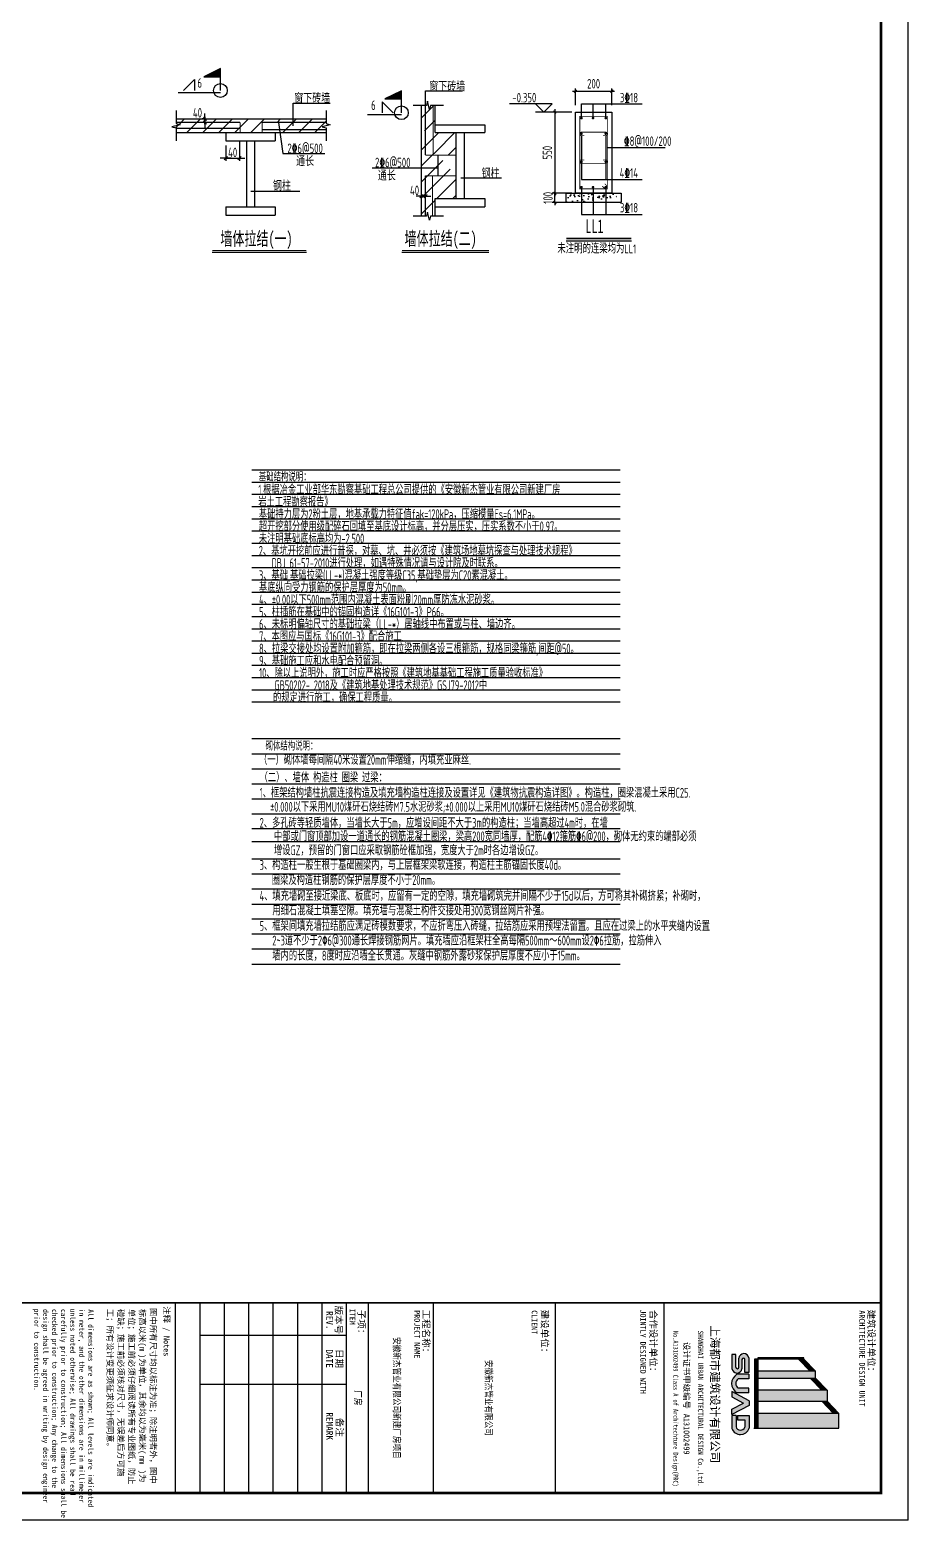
# Model space of a CAD drawing. Extents: x 753177 to 2169292, y -530934 to -273477.
# Drawn here: x 1030148 to 1078686, y -530227 to -447907 of the extents above; entities that cross this region are included whole.
import ezdxf
from ezdxf.enums import TextEntityAlignment as Align

# ---------------------------------------------------------------- set-up
doc = ezdxf.new("R2010")
doc.units = 0
doc.header["$LTSCALE"] = 1500
doc.header["$MEASUREMENT"] = 0
doc.linetypes.add('CONTINOUS', pattern=[0])
doc.linetypes.add('x1', pattern=[2.5, 1.5, -1])
doc.layers.get('Defpoints').update_dxf_attribs({"color": 252})
for name, color, linetype in [('00-tk', 151, 'Continuous'), ('1_通用文字_S', 7, 'Continuous'), ('AXIS', 3, 'Continuous'), ('BASE_DE', 7, 'Continuous'), ('DIM', 3, 'Continuous'), ('GJ', 1, 'Continuous'), ('HATCH', 8, 'Continuous'), ('NUM', 7, 'Continuous'), ('REIN', 1, 'Continuous'), ('S', 86, 'Continuous'), ('SYMB', 7, 'Continuous'), ('TEXT', 7, 'Continuous'), ('THIN', 7, 'Continuous'), ('xiangtu', 7, 'Continuous'), ('xiangtux', 7, 'x1'), ('填充', 251, 'Continuous'), ('文字', 7, 'Continuous')]:
    doc.layers.add(name, color=color, linetype=linetype)
doc.layers.add('TK', color=252, linetype='Continuous', lineweight=13)
doc.styles.add('DS6HT', font='simhei.ttf', dxfattribs={"width": 0.8})
doc.styles.add('H1', font='')
doc.styles.add('H450', font='Tssdeng.shx', dxfattribs={"width": 0.6499999761581421, "height": 500, "bigfont": 'tssdchn.shx'})
doc.styles.add('TSSD_Dimension', font='Tssdeng.shx', dxfattribs={"width": 0.7, "bigfont": 'hztxt.shx'})
doc.styles.add('TSSD_Label', font='Tssdeng.shx', dxfattribs={"width": 0.7, "bigfont": 'hztxt.shx'})
doc.styles.add('TSSD_Norm', font='Tssdeng.shx', dxfattribs={"bigfont": 'hztxt.shx'})
doc.styles.add('YG图名', font='simhei.ttf', dxfattribs={"width": 0.7, "height": 600})
doc.styles.add('图名', font='simhei.ttf', dxfattribs={"width": 0.7, "height": 600})
doc.styles.get('H1').set_extended_font_data('SimSun')
doc.dimstyles.new('TSSD_150_150', dxfattribs={"dimtxt": 525, "dimasz": 150, "dimexe": 150, "dimexo": 375, "dimgap": 150, "dimtad": 1, "dimdec": 0, "dimzin": 0, "dimdsep": 46, "dimtxsty": 'TSSD_Dimension', "dimblk": 'ARCHTICK', "dimblk1": 'ARCHTICK', "dimblk2": 'ARCHTICK', "dimcen": 0, "dimdle": 150, "dimclrt": 7, "dimadec": 0, "dimazin": 0, "dimtfac": 1, "dimtdec": 0, "dimtix": 1, "dimtmove": 2, "dimatfit": 3, "dimfxl": 0, "dimtolj": 1, "dimtzin": 0, "dimarcsym": 0})
pattern_1 = [(45, (1327026.690593349, -450657.6180237697), (-441.9417382415922, 441.9417382415922), [])]

# ---------------------------------------------------------------- blocks, each defined once
blk = doc.blocks.new('A$C16496DF1')
at = {"layer": '00-tk'}
h = blk.add_hatch(color=256, dxfattribs=at)
edge = h.paths.add_edge_path()
edge.add_arc((173122.0133486905, 116878.8711581866), 498.0683366664795, 288.7014113640251, 432.3606518510305)
edge.add_line((173272.9402213206, 117353.5217108121), (172565.5722436446, 117353.5217108121))
edge.add_line((172565.5722436446, 117353.5217108121), (172565.5722436446, 116725.494510998))
edge.add_line((172565.5722436446, 116725.494510998), (172811.1039363083, 116725.494510998))
edge.add_line((172811.1039363083, 116725.494510998), (172811.1039363083, 117116.9161942048))
edge.add_line((172811.1039363083, 117116.9161942048), (173211.5588803929, 117116.9161942048))
edge.add_arc((173121.6856705095, 116877.9671933845), 255.2916348958691, -72.1672284115379, 69.38777632303328, ccw=False)
edge.add_line((173199.8661415814, 116634.941201378), (172568.4930549907, 116634.941201378))
edge.add_line((172568.4930549907, 116634.941201378), (172568.4930549907, 116407.0996443819))
edge.add_line((172568.4930549907, 116407.0996443819), (173281.7121487868, 116407.0996443819))
edge = h.paths.add_edge_path()
edge.add_arc((170801.0604273123, 116979.3518533082), 588.6006660502978, 210.1327751899912, 329.8672248100088)
edge.add_line((171310.1201876383, 116683.8710510693), (171310.1201876383, 117352.6246350439))
edge.add_line((171310.1201876383, 117352.6246350439), (171058.4146023029, 117352.6246350439))
edge.add_line((171058.4146023029, 117352.6246350439), (171058.4146023029, 116755.7640437557))
edge.add_arc((170801.0604273123, 116939.6699095989), 316.3108263664485, 215.5496840978624, 324.4503159021376, ccw=False)
edge.add_line((170543.7062523216, 116755.7640437557), (170543.7062523216, 117352.6246350439))
edge.add_line((170543.7062523216, 117352.6246350439), (170292.0006669862, 117352.6246350439))
edge.add_line((170292.0006669862, 117352.6246350439), (170292.0006669862, 116683.8710510693))
edge = h.paths.add_edge_path()
edge.add_arc((169429.344027475, 117068.3455161259), 279.5690587620256, 99.4771295791525, 264.9305597506611)
edge.add_line((169404.6404590411, 116789.8700372706), (169903.7827515849, 116789.8700372706))
edge.add_arc((169903.7683802766, 116708.8672330272), 81.00280551827346, -89.98983473079062, 89.9898347307905, ccw=False)
edge.add_line((169903.7827515849, 116627.8644287838), (169195.5983391015, 116627.8644287838))
edge.add_line((169195.5983391015, 116627.8644287838), (169195.5983391015, 116410.4369373829))
edge.add_line((169195.5983391015, 116410.4369373829), (169967.7747852108, 116410.4369373829))
edge.add_arc((169943.0712167739, 116688.9124162381), 279.5690587620256, 275.0694402493389, 440.5228704208475)
edge.add_line((169989.1033534354, 116964.6657498742), (169475.0690368409, 116964.6657498742))
edge.add_arc((169475.0834081492, 117045.6685541177), 81.00280551827346, 90.0101652692095, 269.9898347307905, ccw=False)
edge.add_line((169475.0690368407, 117126.671358361), (170193.8797597245, 117126.671358361))
edge.add_line((170193.8797597245, 117126.671358361), (170193.8797597245, 117344.0988497618))
edge.add_line((170193.8797597245, 117344.0988497618), (169383.311890811, 117344.0988497618))
h.paths.add_polyline_path([(171753.1183470362, 117362.9659647661), (172009.1561000128, 117362.9659647661), (172512.0831058552, 116399.6691757772), (172217.9355684386, 116399.6691757772), (171881.1372235245, 117057.9316797029), (171544.3388786104, 116399.6691757772), (171250.1913411939, 116399.6691757772)])
at = {"layer": '00-tk', "linetype": 'Continuous'}
blk.add_line((178350, 126150.0000000001), (0, 126150.0000000001), dxfattribs=at)
at = {"layer": '00-tk'}
for p, q in [((178350, 126150.0000000001), (178350, 0)), ((166350, 124650.0000000001), (166350, 1500)), ((176850, 124650.0000000001), (176850, 1500)), ((166350, 112650.0000000001), (176850, 112650.0000000001)), ((166350, 106650.0000000001), (176850, 106650.0000000001)), ((166350, 99900.00000000012), (176850, 99900.00000000012)), ((166350, 96300.00000000012), (176850, 96300.00000000012)), ((166350, 95100.00000000012), (176850, 95100.00000000012)), ((166350, 95100.00000000012), (176850, 95100.00000000012)), ((166350, 95100.00000000012), (176850, 95100.00000000012)), ((166350, 95100.00000000012), (176850, 95100.00000000012)), ((166350, 95100.00000000012), (176850, 95100.00000000012)), ((166350, 95100.00000000012), (176850, 95100.00000000012)), ((166350, 95100.00000000012), (176850, 95100.00000000012)), ((166350, 95100.00000000012), (176850, 95100.00000000012)), ((168150, 95100.00000000012), (168150, 87000.00000000012)), ((170850, 95100.00000000012), (170850, 87000.00000000012)), ((166350, 93750.00000000012), (176850, 93750.00000000012)), ((166350, 92400.00000000012), (176850, 92400.00000000012)), ((166350, 91050.00000000012), (176850, 91050.00000000012)), ((166350, 89700.00000000012), (176850, 89700.00000000012)), ((166350, 88350.00000000012), (176850, 88350.00000000012)), ((166350, 87000.00000000012), (176850, 87000.00000000012)), ((166350, 85650.00000000012), (176850, 85650.00000000012))]:
    blk.add_line(p, q, dxfattribs=at)
at = {"layer": '00-tk', "color": 7}
for p, q in [((171773.6112773521, 121672.7179734251), (172448.1770513384, 122315.6161188998)), ((171773.6112773521, 121631.2754578388), (172448.1770513384, 122274.1736033135)), ((171773.6112773521, 121589.8329422522), (172448.1770513384, 122232.7310877269)), ((171773.6112773521, 121548.3904266659), (172449.2254631482, 122192.287766043)), ((171773.6112773521, 121506.9479110793), (172448.1770513384, 122149.846056554)), ((171773.6112773521, 121465.505395493), (172448.1770513384, 122108.4035409677)), ((171773.6112773521, 121424.0628799064), (172449.2254631482, 122067.9602192835)), ((171773.6112773521, 121382.6203643198), (172449.2254631482, 122026.5177036972)), ((173273.7668797234, 122315.6161188998), (172448.1770513384, 122315.6161188998)), ((172448.1770513384, 122315.6161188998), (172448.1770513384, 117836.4736395193)), ((173273.7668797234, 117832.1243215842), (173273.7668797234, 122315.8055345499)), ((169448.5053237425, 120386.0985440966), (170124.1195095414, 121029.9958834737)), ((170499.4722989202, 121029.995883474), (170124.1195095414, 121029.9958834737)), ((170124.1195095414, 121029.995883474), (170124.1195095414, 117836.4736395193)), ((170499.4722989202, 121029.995883474), (171173.8533453047, 121672.7179734251)), ((170499.4722989202, 120988.5533678877), (171173.8533453047, 121631.2754578388)), ((170499.4722989202, 120947.1108523015), (171173.8533453047, 121589.8329422522)), ((170499.4722989202, 120905.6683367149), (171173.8533453047, 121548.3904266659)), ((170499.4722989202, 120864.2258211282), (171173.8533453047, 121506.9479110793)), ((170499.4722989202, 120822.7833055416), (171173.8533453047, 121465.505395493)), ((170499.4722989202, 120781.3407899553), (171175.0864847135, 121425.2381293328)), ((170499.4722989202, 120739.8982743691), (171175.0864847135, 121383.7956137462)), ((170499.4722989202, 117836.4736395193), (170499.4722989202, 121029.995883474)), ((171173.8533453047, 121672.7179734251), (171173.8533453047, 117836.4736395193)), ((171173.8533453047, 121672.7179734251), (171773.6112773521, 121672.7179734251)), ((171773.6112773521, 117832.1243215842), (171773.6112773521, 121672.7179734247)), ((169448.5053237425, 120386.0985440966), (169373.5053237425, 120386.0985440966)), ((169373.5053237425, 120386.0985440966), (169373.5053237425, 117836.4736395193)), ((169448.5053237425, 120344.65602851), (170124.1195095414, 120988.5533678874)), ((169448.5053237425, 120303.2135129233), (170124.1195095414, 120947.1108523011)), ((169448.5053237425, 120261.7709973371), (170124.1195095414, 120905.6683367145)), ((169448.5053237425, 120220.3284817508), (170124.1195095414, 120864.2258211279)), ((169448.5053237425, 120178.8859661645), (170124.1195095414, 120822.7833055416)), ((169448.5053237425, 120386.0985440966), (169448.5053237425, 117836.4736395193)), ((169449.6671683006, 120138.5507521038), (170125.2813540967, 120782.4480914809)), ((169449.6671683006, 120097.1082365175), (170125.2813540967, 120741.0055758946)), ((169373.5053237425, 117836.4736395193), (169462.8779194811, 117836.4736395193)), ((169448.5053237425, 117836.4736395193), (169448.5053237425, 117656.4736395193)), ((169448.5053237425, 117806.4736395193), (173273.7668797234, 117806.4736395193)), ((169448.5053237425, 117806.4736395193), (173273.7668797234, 117806.4736395193)), ((169448.5053237425, 117776.4736395193), (173273.7668797234, 117776.4736395193)), ((169448.5053237425, 117746.4736395193), (173273.7668797234, 117746.4736395193)), ((169462.8779194811, 117836.4736395193), (173273.7668797234, 117836.4736395193)), ((170112.1195095414, 117836.4736395193), (170503.9722989202, 117836.4736395193)), ((171176.8533453075, 117836.4736395193), (171776.6112773521, 117836.4736395193)), ((172443.6770513384, 117836.4736395193), (173273.7668797234, 117836.4736395193)), ((173273.7668797234, 117626.4736395193), (173273.7668797234, 117821.4736395193)), ((169448.5053237425, 117716.4736395193), (173273.7668797234, 117716.4736395193)), ((169448.5053237425, 117656.4736395193), (173273.7668797234, 117656.4736395193))]:
    blk.add_line(p, q, dxfattribs=at)
at = {"layer": '00-tk', "const_width": 150}
blk.add_lwpolyline([(3750, 124650.0000000001), (176850, 124650.0000000001), (176850, 1500.000000000116), (3750, 1500)], close=True, dxfattribs=at)
at = {"layer": '00-tk', "const_width": 75}
for points in [[(166350, 1500), (166350, 124650.0000000001)], [(166350, 112650.0000000001), (176850, 112650.0000000001)]]:
    blk.add_lwpolyline(points, dxfattribs=at)
at = {"layer": '00-tk', "color": 7}
for points in [[(169383.311890811, 117344.0988497618), (170193.8797597245, 117344.0988497618), (170193.8797597245, 117126.671358361), (169475.0690368407, 117126.671358361)], [(169475.0690368409, 116964.6657498742), (169989.1033534354, 116964.6657498742)], [(170292.0006669862, 117352.6246350439), (170543.7062523216, 117352.6246350439), (170543.7062523216, 116755.7640437557)], [(170292.0006669862, 117352.6246350439), (170292.0006669862, 116683.8710510693)], [(171310.1201876383, 117352.6246350439), (171058.4146023029, 117352.6246350439), (171058.4146023029, 116755.7640437557)], [(171753.1183470362, 117362.9659647661), (171250.1913411939, 116399.6691757772), (171544.3388786104, 116399.6691757772), (171881.1372235245, 117057.9316797029)], [(171310.1201876383, 117352.6246350439), (171310.1201876383, 116683.8710510693)], [(171753.1183470362, 117362.9659647661), (172009.1561000128, 117362.9659647661), (172512.0831058552, 116399.6691757772), (172217.9355684386, 116399.6691757772), (171881.1372235245, 117057.9316797029)], [(172565.5722436446, 116725.494510998), (172565.5722436446, 117353.5217108121), (173272.9402213206, 117353.5217108121)], [(172565.5722436446, 116725.494510998), (172811.1039363083, 116725.494510998), (172811.1039363083, 117116.9161942048), (173211.5588803929, 117116.9161942048)], [(169903.7827515849, 116627.8644287838), (169195.5983391015, 116627.8644287838), (169195.5983391015, 116410.4369373829), (169967.7747852108, 116410.4369373829)], [(169903.7827515849, 116789.8700372706), (169404.6404590411, 116789.8700372706)], [(172568.4930549907, 116634.941201378), (173199.8661415814, 116634.941201378)], [(172568.4930549907, 116634.941201378), (172568.4930549907, 116407.0996443819), (173281.7121487868, 116407.0996443819)]]:
    blk.add_lwpolyline(points, dxfattribs=at)
for centre, radius, start, end in [((169429.344027475, 117068.3455161259), 279.5690587620256, 99.4771295791525, 264.9305597439803), ((169475.0834081492, 117045.6685541177), 81.00280551827346, 90.01016526920944, 269.9898347307906), ((169943.0712167739, 116688.9124162381), 279.5690587620256, 275.0694402560197, 80.52287042084748), ((173121.6856705095, 116877.9671933845), 255.2916348958691, 287.8327715884621, 69.38777632303335), ((173122.0133486905, 116878.8711581866), 498.0683366664795, 288.7014113570389, 72.36065184416874), ((169903.7683802766, 116708.8672330272), 81.00280551827346, 270.0101652692094, 89.98983473079058), ((170801.0604273123, 116979.3518533082), 588.6006660502978, 210.1327751911888, 329.8672248088112), ((170801.0604273123, 116939.6699095989), 316.3108263664485, 215.5496841031452, 324.4503158968548)]:
    blk.add_arc(centre, radius, start, end, dxfattribs=at)
for points in [[(171773.6112773521, 121672.7179734251), (171773.8436462665, 121631.4969181442), (172449.2254631482, 122316.6153128025), (172449.2254631482, 122275.1727972159)], [(171773.6112773521, 121589.8329422525), (171773.8436462665, 121548.6118869716), (172449.2254631482, 122233.7302816299), (172449.2254631482, 122192.2877660433)], [(171773.6112773521, 121506.9479110793), (171773.8436462665, 121465.7268557984), (172449.2254631482, 122150.8452504571), (172449.2254631482, 122109.4027348704)], [(171774.5407529958, 121424.9487211276), (171774.7731219102, 121383.7276658464), (172450.1549387947, 122068.8460605047), (172450.1549387947, 122027.4035449184)], [(172448.1770513384, 117836.4736395193), (173273.7668797234, 117836.4736395193), (172448.1770513384, 122315.6161188998), (173273.7668797234, 122315.6161188998)], [(169448.5053237425, 120386.0985440966), (169448.7376926541, 120344.8774888157), (170124.1195095414, 121029.9958834737), (170124.1195095414, 120988.5533678874)], [(170124.1195095414, 117836.4736395193), (170499.4722989202, 117836.4736395193), (170124.1195095414, 121029.9958834737), (170499.4722989202, 121029.995883474)], [(170499.4722989202, 121029.995883474), (170499.704667829, 120988.7748281928), (171175.0864847135, 121673.8932228514), (171175.0864847135, 121632.4507072648)], [(170499.4722989202, 120947.1108523015), (170499.704667829, 120905.8897970206), (171175.0864847135, 121591.0081916789), (171175.0864847135, 121549.5656760926)], [(170499.4722989202, 120864.2258211282), (170499.704667829, 120823.0047658477), (171175.0864847135, 121508.1231605057), (171175.0864847135, 121466.6806449194)], [(170500.4017745638, 120782.2266311762), (170500.6341434726, 120741.0055758953), (171176.0159603627, 121426.1239705536), (171176.0159603627, 121384.6814549674)], [(171173.8533453047, 117836.4736395193), (171773.6112773521, 117836.4736395193), (171173.8533453047, 121672.7179734251), (171773.6112773521, 121672.7179734247)], [(169373.5053237425, 117836.4736395193), (169462.8779194811, 117836.4736395193), (169373.5053237425, 120386.0985440966), (169448.5053237425, 120386.0985440966)], [(169448.9700615685, 120303.6564335341), (169449.2024304774, 120262.4353782532), (170124.5842473619, 120947.5537729115), (170124.5842473619, 120906.1112573253)], [(169449.4347993918, 120221.2143229716), (169449.6671683006, 120179.9932676908), (170125.0489851879, 120865.1116623491), (170125.0489851879, 120823.6691467628)], [(169450.5966439471, 120139.436593325), (169450.8290128587, 120098.2155380438), (170126.2108297404, 120783.3339327024), (170126.210829746, 120741.8914171158)], [(169448.5053237425, 117806.4736395193), (169448.5053237425, 117836.4736395193), (173273.7668797234, 117806.4736395193), (173273.7668797234, 117836.4736395193)], [(169448.5053237425, 117746.4736395193), (169448.5053237425, 117776.4736395193), (173273.7668797234, 117746.4736395193), (173273.7668797234, 117776.4736395193)], [(169448.5053237425, 117686.4736395193), (169448.5053237425, 117716.4736395193), (173273.7668797234, 117686.4736395193), (173273.7668797234, 117716.4736395193)], [(169448.5053237425, 117626.4736395193), (169448.5053237425, 117656.4736395193), (173273.7668797234, 117626.4736395193), (173273.7668797234, 117656.4736395193)]]:
    blk.add_solid(points, dxfattribs=at)
at = {"layer": '00-tk'}
for s, height, style, p in [('建筑设计单位：', 375, 'DS6HT', (166719.5816702479, 123927.6193819259)), ('合作设计单位：', 375, 'DS6HT', (166726.9344124189, 111877.5657161931)), ('建设单位：', 375, 'DS6HT', (166725.2788191698, 105879.464979884)), ('工程名称：', 375, 'DS6HT', (166722.0485533476, 99324.09092794359)), ('子项：', 375, 'DS6HT', (166724.0803183783, 95757.32322908612)), ('版本号', 375, 'DS6HT', (166499.291991815, 94493.11904129689)), ('日期', 375, 'DS6HT', (168899.3498214316, 94526.94950819667)), ('备注', 375, 'DS6HT', (172694.7992731389, 94546.93219525507)), ('REV.', 375, 'DS6HT', (166801.1003333582, 93999.5858641679)), ('DATE', 375, 'DS6HT', (168913.3709684797, 93985.63717643614)), ('REMARK', 375, 'DS6HT', (172391.9678665856, 93991.15786171495)), ('注释', 330.0000000000003, 'H1', (166532.7440562532, 85007.18334019347)), (' / ', 330.0000000000003, 'H1', (167471.41072292, 85007.18334019347)), ('Notes', 330.0000000000003, 'H1', (168175.4107229202, 85007.18334019347)), ('图中所有尺寸均以标注为准；除注明者外，图中', 330.0000000000003, 'H1', (166636.9105765859, 84266.70060692227)), ('标高以米(', 330.0000000000003, 'H1', (166680.9105765859, 83670.90060692234)), (')为单位，其余均以为毫米(', 330.0000000000003, 'H1', (169176.9351332025, 83670.90060692234)), (')为', 330.0000000000003, 'H1', (175576.984246436, 83670.90060692234)), ('单位；施工前必须仔细阅读所有专业图纸，防止', 330.0000000000003, 'H1', (166679.0772432527, 83075.10060692241)), ('m', 330.0000000000003, 'H1', (168792.9105765859, 83670.90060692234)), ('mm', 330.0000000000003, 'H1', (174808.9351332027, 83670.90060692234)), ('碰缺；施工前必须核对尺寸，无误差后方可施', 330.0000000000003, 'H1', (166686.4105765859, 82479.30060692225)), ('工；所有设计变更须征求设计师同意。', 330.0000000000003, 'H1', (166677.2439099194, 81883.5006069222))]:
    blk.add_text(s, height=height, dxfattribs=dict(at, style=style)).set_placement(p)
for s, height, style, width, p in [('ARCHITECTURE DESIGN UNIT', 315, 'DS6HT', 0.9, (166756.7382545611, 123443.8665632375)), ('JOINTLY DESIGNED WITH', 315, 'DS6HT', 0.9, (166711.4173264224, 111343.5494635997)), ('CLIENT', 315, 'DS6HT', 0.9, (166753.2511278223, 105347.4390988569)), ('PROJECT NAME', 315, 'DS6HT', 0.9, (166751.7836204628, 98855.98946392513)), ('ITEM', 315, 'DS6HT', 0.9, (166671.5409305161, 95285.1679002752)), ('All dimensions are as shown; All levels are indicated', 297.0000000000002, 'H1', 0.85, (166701.0772432527, 80837.53394025564)), ('unless noted otherwise; All drawings shall be read', 297.0000000000002, 'H1', 0.85, (166674.5376798147, 79843.93394025555)), ('in meter, and the other dimensions are in millimeter', 297.0000000000002, 'H1', 0.85, (166673.5247193782, 80340.73394025548)), ('carefully prior to construction; All dimensions shall be', 297.0000000000002, 'H1', 0.85, (166684.8698762674, 79342.06913807266)), ('checked prior to construction; Any change to the', 297.0000000000002, 'H1', 0.85, (166684.8698762674, 78845.36122538499)), ('design shall be agreed in writing by design engineer', 297.0000000000002, 'H1', 0.85, (166686.8957971407, 78348.56122538506)), ('prior to construction.', 297.0000000000002, 'H1', 0.85, (166673.7273114654, 77851.76122538513))]:
    blk.add_text(s, height=height, dxfattribs=dict(at, style=style, width=width)).set_placement(p)
at = {"layer": '00-tk', "color": 7, "style": 'DS6HT'}
for s, height, p in [('上海都市建筑设计有限公司 ', 465, (167588.0022738075, 115237.2989090569)), ('设计证书甲级编号', 330, (168503.8539958578, 113743.4804440986)), ('A131002499', 330, (172477.2756054774, 113742.9788295154))]:
    blk.add_text(s, height=height, dxfattribs=at).set_placement(p)
for s, height, width, p in [('SHANGHAI URBAN ARCHITECTURAL DESIGN Co.,Ltd. ', 300, 0.8, (167878.7218145826, 114529.0937020706)), ('No.A131002499 Class A of Architechture Design(PRC)', 270, 0.78, (167902.7511720797, 113169.969144403))]:
    blk.add_text(s, height=height, dxfattribs=dict(at, width=width)).set_placement(p)
at = {"layer": '00-tk', "color": 0, "style": 'DS6HT', "width": 0.8}
for s, p in [('安徽新杰管业有限公司', (171595.375098295, 102780.7500671315)), ('安徽新杰管业有限公司新建厂房项目', (171595.375098295, 97707.59588219156)), ('厂房', (171595.375098295, 95556.27130525786))]:
    blk.add_text(s, height=375, dxfattribs=at).set_placement(p, align=Align.CENTER)
blk = doc.blocks.new('_ArchTick')
at = {"color": 0, "linetype": 'ByBlock', "const_width": 0.4}
blk.add_lwpolyline([(-0.5, -0.5), (0.5, 0.5)], dxfattribs=at)
blk = doc.blocks.new('*D294')
at = {"layer": 'AXIS', "color": 0, "linetype": 'ByBlock', "lineweight": -2, "transparency": 16777216}
for p, q in [((1060144.410944423, -451299.5998595576), (1062461.418944424, -451299.5998595576)), ((1060294.410944423, -452072.2588748083), (1060294.410944423, -451149.5998595576)), ((1062311.418944424, -452072.2588748083), (1062311.418944424, -451149.5998595576))]:
    blk.add_line(p, q, dxfattribs=at)
at = {"layer": 'Defpoints', "color": 0, "linetype": 'ByBlock', "transparency": 16777216}
for p in [(1062311.418944424, -451299.5998595576), (1060294.410944423, -452447.2588748083), (1062311.418944424, -452447.2588748083)]:
    blk.add_point(p, dxfattribs=at)
at = {"layer": 'AXIS', "color": 0, "linetype": 'ByBlock', "lineweight": -2, "transparency": 16777216, "xscale": 150, "yscale": 150, "zscale": 150, "rotation": 180}
blk.add_blockref('_ArchTick', (1060294.410944423, -451299.5998595576), dxfattribs=at)
at = {"layer": 'AXIS', "color": 0, "linetype": 'ByBlock', "lineweight": -2, "transparency": 16777216, "xscale": 150, "yscale": 150, "zscale": 150}
blk.add_blockref('_ArchTick', (1062311.418944424, -451299.5998595576), dxfattribs=at)
at = {"layer": 'AXIS', "color": 7, "linetype": 'ByBlock', "transparency": 16777216, "insert": (1061302.914944424, -450887.0998595576), "char_height": 525, "attachment_point": 5, "style": 'TSSD_Dimension'}
blk.add_mtext('\\A1;200', dxfattribs=at)
blk = doc.blocks.new('*D295')
at = {"layer": 'Defpoints', "color": 0, "transparency": 16777216}
for p in [(1060480.411353959, -452447.2588748083), (1059161.37593727, -456937.1152773025), (1060480.411353959, -456937.1152773025)]:
    blk.add_point(p, dxfattribs=at)
at = {"layer": 'DIM', "color": 0, "lineweight": -2, "transparency": 16777216}
for p, q in [((1060105.411353959, -452447.2588748083), (1059011.37593727, -452447.2588748083)), ((1059161.37593727, -452297.2588748083), (1059161.37593727, -457087.1152773025)), ((1060105.411353959, -456937.1152773025), (1059011.37593727, -456937.1152773025))]:
    blk.add_line(p, q, dxfattribs=at)
at = {"layer": 'DIM', "color": 0, "lineweight": -2, "transparency": 16777216, "xscale": 150, "yscale": 150, "zscale": 150}
for p, rotation in [((1059161.37593727, -452447.2588748083), 90), ((1059161.37593727, -456937.1152773025), 270)]:
    blk.add_blockref('_ArchTick', p, dxfattribs=dict(at, rotation=rotation))
at = {"layer": 'DIM', "color": 7, "transparency": 16777216, "insert": (1058748.87593727, -454692.1870760552), "char_height": 525, "attachment_point": 5, "rotation": 90, "style": 'TSSD_Dimension'}
blk.add_mtext('\\A1;550', dxfattribs=at)

msp = doc.modelspace()

# ---------------------------------------------------------------- hatches: boundary and pattern name
at = {"linetype": 'CONTINOUS'}
h = msp.add_hatch(dxfattribs=at)
h.set_pattern_fill('ANSI31', color=256, scale=5000, style=0)
h.set_pattern_definition(pattern_1)
h.paths.add_polyline_path([(1052553.583075673, -452081.250457522), (1052287.949872761, -452081.8272078433), (1052231.66713511, -452309.6712808826), (1052121.6035222, -451874.4684365036), (1052108.330908729, -451887.7410499761), (1052060.265036953, -452082.3215635975), (1051794.631834042, -452082.8983139193), (1051794.631834042, -453357.5795853632), (1053132.208697937, -454407.4286084333), (1053669.523670981, -454829.1610821036), (1053692.009938117, -454829.1610821036), (1053692.009938117, -453578.7445426878), (1052553.583075673, -453578.7445426878)])
h.paths.add_polyline_path([(1052706.139157915, -454829.1610821036), (1053669.523670981, -454829.1610821036), (1053132.208697937, -454407.4286084333), (1052007.630490934, -453524.7598333841), (1052007.630490934, -454019.9376704394)], flags=17)
h.paths.add_polyline_path([(1052007.630490934, -454829.1610821036), (1052007.630490934, -454019.9376704394), (1051794.631834042, -453773.1783846112), (1051794.631834042, -455641.2930895393), (1052714.187723634, -455641.2930895393), (1052714.187723634, -455971.2939630926), (1053692.009938112, -455971.2939630926), (1053245.684889908, -455454.2256784809), (1052706.139157915, -454829.1610821036)])
h.paths.add_polyline_path([(1051794.631834042, -455641.2930895393), (1051794.631834042, -456780.4062403336), (1052007.630490934, -456780.4062403336), (1052007.630490934, -455971.2939630926), (1052714.187723634, -455971.2939630926), (1052714.187723634, -455641.2930895393)])
h.paths.add_polyline_path([(1051794.631834042, -458202.351154879), (1052060.264768614, -458202.351154879), (1052117.042073923, -457974.6298212772), (1052231.172835789, -458430.0724884816), (1052287.950141101, -458202.351154879), (1052553.583075673, -458202.351154879), (1052553.583075673, -457221.7105025093), (1053692.009938117, -457221.7105025093), (1053692.009938117, -455971.2939630926), (1052007.630490934, -455971.2939630926), (1052007.630490934, -456780.4062403336), (1051794.631834042, -456780.4062403336)])
h = msp.add_hatch(dxfattribs=at)
h.set_pattern_fill('ANSI31', color=256, scale=5000, style=0)
h.set_pattern_definition([(45, (1326359.606797144, -450657.6180237697), (-441.9417382415922, 441.9417382415922), [])])
h.paths.add_polyline_path([(1038231.932996708, -452824.340003381), (1038231.932996708, -453089.9729379516), (1038459.654330312, -453146.7502432632), (1038004.211663104, -453260.8810051286), (1038231.932996708, -453317.6583104403), (1038231.932996708, -453583.2912450106), (1041770.25554238, -453583.2912450106), (1042084.088354887, -452976.59970444), (1042162.850109453, -452824.340003381)])
h.paths.add_polyline_path([(1042987.949453833, -453017.9176186898), (1043884.029262061, -453017.9176186898), (1043964.275576061, -453583.2912450106), (1046526.271999502, -453583.2912450106), (1046526.271999502, -453317.6583104403), (1046298.550665899, -453260.8810051286), (1046753.993333105, -453146.7502432632), (1046526.271999502, -453089.9729379516), (1046526.271999502, -452824.340003381), (1042162.850109453, -452824.340003381), (1042084.088354887, -452976.59970444), (1041770.25554238, -453583.2912450106), (1042987.949453833, -453583.2912450106)])
h = msp.add_hatch(dxfattribs=at)
h.set_pattern_fill('ANSI31', color=256, scale=5000, style=0)
h.set_pattern_definition(pattern_1)
h.paths.add_polyline_path([(1052007.630490934, -454019.9376704394), (1052007.630490934, -454829.1610821036), (1052706.139157915, -454829.1610821036)])
at = {"layer": 'HATCH'}
h = msp.add_hatch(dxfattribs=at)
h.set_pattern_fill('AR-CONC', color=256, scale=3.78189, style=0)
h.set_pattern_definition([(49.99999999999999, (1068614.568944424, -456937.1152773025), (689.0023778292976, -60.27986820872217), [72.04500449999998, -792.4950494999997]), (355, (1068614.568944424, -456937.1152773025), (-133.2844911291153, 722.5552071496874), [57.63600360000004, -633.9960396000001]), (100.4509999999998, (1068671.985598403, -456942.1385726945), (555.7203776254747, 662.2720505006833), [61.22879909999988, -673.5167900999983]), (46.18420000000002, (1068614.568944424, -456744.9952653027), (1025.191113959537, -158.9994595855014), [108.0675067499994, -1188.742574249993]), (96.63559999999973, (1068700.001461331, -456758.2451169175), (897.8367002855173, 935.7362355650181), [91.84319864999864, -1010.275185149989]), (351.1840000000001, (1068614.568944424, -456744.9952653027), (897.8381046816586, 935.7345789858153), [86.45400540000001, -950.9940594000003]), (21, (1068710.628950423, -456793.0252683023), (573.3907979006376, -386.7569418233588), [72.04500449999907, -792.4950494999914]), (326.0000000000001, (1068710.628950423, -456793.0252683023), (233.7284729876829, 696.5786271983377), [57.63600359999999, -633.9960395999997]), (71.4514, (1068758.411239626, -456825.2549130714), (807.1176922786259, 309.8232363677804), [61.2287991, -673.5167901000001]), (37.49999999999999, (1068614.568944424, -456937.1152773025), (11.68075774738069, 319.7778559639889), [0, -626.31123912, 0, -643.6020402, 0, -636.39753975]), (7.499999999999998, (1068614.568944424, -456937.1152773025), (252.7046134511002, 378.8719140988979), [0, -366.94922292, 0, -611.90223822, 0, -242.5515151499999]), (327.5, (1068400.35513104, -456937.1152773025), (512.7887159556393, -21.66547961845182), [0, -240.1500150000001, 0, -749.2680468000003, 0, -994.2210621]), (317.5, (1068304.295125041, -456937.1152773025), (560.2082697919678, 96.16019217405176), [0, -312.1950194999999, 0, -497.5908310799998, 0, -706.0410441])])
h.paths.add_polyline_path([(1059790.158944419, -456937.1152773025), (1059790.158944419, -457441.3672773023), (1062563.544944424, -457441.3672773023), (1062563.544944424, -456937.1152773025)], flags=0)

# ---------------------------------------------------------------- linework, layer by layer
at = {"linetype": 'CONTINOUS'}
for p, q in [((1052011.659632498, -452514.9140324208), (1052011.659632498, -451275.0342641079)), ((1052011.659632498, -451275.0342641079), (1054060.91136172, -451275.0342641079)), ((1044701.458628451, -453203.8156241964), (1044701.458628451, -451963.9358558838)), ((1044701.458628451, -451963.9358558838), (1046750.710357671, -451963.9358558838)), ((1042353.256612489, -456822.2353598133), (1045077.975281494, -456822.2353598133)), ((1053968.267181986, -456076.8403327127), (1056213.712346359, -456076.8403327127))]:
    msp.add_line(p, q, dxfattribs=at)
at = {"color": 0, "linetype": 'CONTINOUS'}
msp.add_line((1052108.330908729, -451887.7410499756), (1052121.603522202, -451874.4684365022), dxfattribs=at)
msp.add_lwpolyline([(1062311.418944424, -452447.2588748083), (1062311.418944424, -456937.1152773025), (1060294.410944423, -456937.1152773025), (1060294.410944423, -452447.2588748083)], close=True)
at = {"layer": 'BASE_DE'}
msp.add_line((1062818.246133355, -456937.1152773025), (1062818.246133355, -457441.3672773028), dxfattribs=at)
for points in [[(1059790.158944419, -456937.1152773025), (1062818.246133355, -456937.1152773025)], [(1062818.246133355, -457441.3672773028), (1059790.158944419, -457441.3672773028), (1059790.158944419, -456937.1152773025)]]:
    msp.add_lwpolyline(points, dxfattribs=at)
at = {"layer": 'DIM', "linetype": 'CONTINOUS'}
for p, q in [((1039920.208910242, -452915.4141523769), (1039738.060612251, -452733.2658543859)), ((1039829.134761245, -453127.9205000332), (1039829.134761245, -452520.7595067299)), ((1039829.134761245, -452722.1695580515), (1039829.134761245, -453329.3305513549)), ((1039859.697420929, -452824.3400033821), (1039677.344512919, -452824.3400033821)), ((1040063.750467825, -453025.7500547034), (1039677.344512919, -453025.7500547034)), ((1039920.208910242, -453116.8242036987), (1039738.060612251, -452934.6759057082)), ((1039829.134761245, -453025.7500547034), (1039829.134761245, -452824.3400033821)), ((1043884.029262061, -453017.9176186898), (1044128.421857146, -454739.7802295239)), ((1040978.581505528, -454291.7578806354), (1040978.581505528, -455143.67664342)), ((1041735.426664514, -454038.6619899885), (1041735.426664514, -455143.67664342)), ((1041282.162002183, -454991.8863950938), (1040675.001008879, -454991.8863950938)), ((1040887.507356536, -455082.9605440894), (1041069.655654526, -454900.8122460983)), ((1040978.581505528, -454991.8863950938), (1041735.426664514, -454991.8863950938)), ((1041431.846167861, -454991.8863950938), (1042039.007161167, -454991.8863950938)), ((1041644.352515517, -455082.9605440894), (1041826.50081351, -454900.8122460983)), ((1044128.421857146, -454739.7802295239), (1046453.914836735, -454739.7802295239)), ((1052714.187723634, -455971.2939630933), (1052714.187723634, -454849.4641057344)), ((1049065.907786057, -455539.3943296545), (1052714.187723634, -455539.3943296545)), ((1052098.212330693, -457090.5643144136), (1051491.051337392, -457090.5643144136)), ((1051703.557685047, -457181.6384634089), (1051885.705983039, -456999.4901654178)), ((1051704.049994281, -457090.5643144136), (1052311.210987585, -457090.5643144136)), ((1051794.631834042, -457202.3964904172), (1051794.631834042, -456932.1964886597)), ((1051916.556341938, -457181.6384634089), (1052098.704639928, -456999.4901654178)), ((1052007.630490934, -457160.6709297383), (1052007.630490934, -456932.1964886597))]:
    msp.add_line(p, q, dxfattribs=at)
at = {"layer": 'DIM'}
for p, q in [((1059791.690937273, -457441.3672773028), (1059010.10033727, -457441.3672773028)), ((1059161.37593727, -457441.3672773028), (1059161.37593727, -456937.1152773025)), ((1059161.37593727, -457441.3672773028), (1059161.37593727, -457592.6428773027))]:
    msp.add_line(p, q, dxfattribs=at)
at = {"layer": 'GJ', "linetype": 'CONTINOUS', "const_width": 68.30561174665179}
for points in [[(1052007.630490934, -454829.1610821041), (1052007.630490934, -452082.4358452125)], [(1052436.049072448, -454829.1610821041), (1052436.049072448, -452082.4358452125)], [(1041770.25554238, -453017.9176186909), (1038231.932996708, -453017.9176186909)], [(1041770.25554238, -453354.6181237898), (1038231.932996708, -453354.6181237898)], [(1041770.25554238, -453583.2912450109), (1041770.25554238, -453017.9176186909)], [(1041770.25554238, -453583.2912450109), (1042987.949453833, -453583.2912450109)], [(1042987.949453833, -453583.2912450109), (1042987.949453833, -453017.9176186909)], [(1042987.949453833, -453017.9176186909), (1046526.271999502, -453017.9176186909)], [(1042987.949453833, -453417.9578227689), (1046526.271999502, -453417.9578227689)], [(1053692.009938112, -454829.1610821041), (1052007.630490934, -454829.1610821041)], [(1053692.009938112, -455971.2939630926), (1053692.009938117, -454829.1610821041)], [(1052007.630490934, -455971.2939630933), (1052007.630490934, -458202.3511548799)], [(1053692.009938112, -455971.2939630926), (1052007.630490934, -455971.2939630933)], [(1052401.1802147, -455971.2939630933), (1052401.1802147, -458202.3511548799)]]:
    msp.add_lwpolyline(points, dxfattribs=at)
at = {"layer": 'NUM', "const_width": 75.6378}
msp.add_lwpolyline([(1063391.070526511, -459432.9898050439), (1059795.147744631, -459432.9898050439)], dxfattribs=at)
at = {"layer": 'NUM'}
msp.add_lwpolyline([(1063391.070526511, -459584.265405044), (1059795.147744631, -459584.265405044)], dxfattribs=at)
at = {"layer": 'REIN', "const_width": 43.113546}
msp.add_lwpolyline([(1061917.42719707, -456411.0180467519), (1062066.730661422, -456560.4211903543), (1062066.730661422, -456692.4269943028), (1060539.099227422, -456692.4269943028), (1060539.099227422, -452691.9471578088), (1062066.730661422, -452691.9471578088), (1062066.730661422, -456692.4269943028), (1061934.724857477, -456692.4269943028), (1061785.321713873, -456543.123529945)], dxfattribs=at)
at = {"layer": 'REIN', "const_width": 71.85591}
for points in [[(1060632.511910422, -452749.4318858085, 1), (1060632.511910422, -452821.2877958085, 1)], [(1061270.7067857, -452749.4318858085, 1), (1061270.7067857, -452821.2877958085, 1)], [(1061973.317978422, -452749.4318858085, 1), (1061973.317978422, -452821.2877958085, 1)], [(1060632.511910422, -453610.0005257546, 1), (1060632.511910422, -453681.8564357546, 1)], [(1061973.317978422, -453610.0005257546, 1), (1061973.317978422, -453681.8564357546, 1)], [(1060632.511910422, -455231.7324547535, -1), (1060632.511910422, -455159.8765447536, -1)], [(1061973.317978422, -455231.7324547535, -1), (1061973.317978422, -455159.8765447536, -1)], [(1060632.511910422, -456563.0863563023, 1), (1060632.511910422, -456634.9422663023, 1)], [(1061270.7067857, -456563.0863563023, 1), (1061270.7067857, -456634.9422663023, 1)], [(1061973.317978422, -456563.0863563023, 1), (1061973.317978422, -456634.9422663023, 1)]]:
    msp.add_lwpolyline(points, format="xyb", close=True, dxfattribs=at)
at = {"layer": 'REIN', "const_width": 43.113546}
for points in [[(1060796.667270133, -453748.4530433064), (1060624.213086132, -453748.4530433064, -0.9999999999999999), (1060624.213086132, -453561.6276773062), (1061985.715936232, -453561.6276773062, -0.9999999999999999), (1061985.715936232, -453748.4530433064), (1061813.261752231, -453748.4530433064)], [(1060796.667270133, -455093.2799372021), (1060624.213086132, -455093.2799372021, 0.9999999999999999), (1060624.213086132, -455280.1053032023), (1061985.715936232, -455280.1053032023, 0.9999999999999999), (1061985.715936232, -455093.2799372021), (1061813.261752231, -455093.2799372021)]]:
    msp.add_lwpolyline(points, format="xyb", dxfattribs=at)
at = {"layer": 'S', "linetype": 'CONTINOUS'}
for p, q in [((1051794.631834042, -458202.3511548799), (1051794.631834042, -452081.2504575225)), ((1052553.583075673, -453578.7445426884), (1052553.583075673, -452081.2504575225)), ((1038231.932996708, -452824.3400033821), (1046526.271999502, -452824.3400033821)), ((1052553.583075673, -453151.2249862123), (1055285.807545537, -453151.2249862123)), ((1052553.583075673, -453578.7445426884), (1055285.807545537, -453578.7445426884)), ((1053692.009938117, -453578.7445426884), (1053692.009938117, -457221.7105025095)), ((1054147.380683092, -453578.7445426884), (1054147.380683092, -457221.7105025095)), ((1055285.807545537, -453151.2249862123), (1055285.807545537, -453578.7445426884)), ((1038231.932996708, -453583.2912450109), (1046526.271999502, -453583.2912450109)), ((1040978.581505528, -453583.2912450109), (1040978.581505528, -454038.6619899885)), ((1040978.581505528, -454038.6619899885), (1043710.805975397, -454038.6619899885)), ((1042117.008367974, -454038.6619899885), (1042117.008367974, -457681.6279498101)), ((1042572.379112951, -454038.6619899885), (1042572.379112951, -457681.6279498101)), ((1043710.805975397, -453583.2912450109), (1043710.805975397, -454038.6619899885)), ((1040978.581505528, -457681.6279498101), (1043710.805975397, -457681.6279498101)), ((1040978.581505528, -457681.6279498101), (1040978.581505528, -458136.998694788)), ((1043710.805975397, -457681.6279498101), (1043710.805975397, -458136.998694788)), ((1052553.583075673, -457221.7105025095), (1055285.807545537, -457221.7105025095)), ((1052553.583075673, -458202.3511548799), (1052553.583075673, -457221.7105025095)), ((1052553.583075673, -457677.0812474871), (1055285.807545537, -457677.0812474871)), ((1055285.807545537, -457221.7105025095), (1055285.807545537, -457677.0812474871)), ((1040978.581505528, -458136.998694788), (1043710.805975397, -458136.998694788))]:
    msp.add_line(p, q, dxfattribs=at)
at = {"layer": 'SYMB', "color": 7, "linetype": 'CONTINOUS'}
for p, q in [((1045434.518378633, -460212.0029667807), (1040228.957210308, -460212.0029667807)), ((1055517.741248464, -460212.0029667807), (1050708.319725152, -460212.0029667807))]:
    msp.add_line(p, q, dxfattribs=at)
at = {"layer": 'SYMB', "linetype": 'CONTINOUS'}
msp.add_lwpolyline([(1046526.271999502, -452368.9692584039), (1046526.271999502, -453089.9729379518), (1046753.993333105, -453146.7502432636), (1046298.550665899, -453260.8810051288), (1046526.271999502, -453317.6583104406), (1046526.271999502, -454038.6619899885)], dxfattribs=at)
at = {"layer": 'SYMB', "color": 7, "linetype": 'CONTINOUS', "const_width": 48.97805100570991}
for points in [[(1045434.518378633, -460090.8997988249), (1040228.957210308, -460090.8997988249)], [(1055517.741248464, -460090.8997988238), (1050708.319725152, -460090.8997988238)]]:
    msp.add_lwpolyline(points, dxfattribs=at)
at = {"layer": 'TEXT'}
for p, q in [((1060632.511910422, -452785.3598408084), (1060632.511910422, -452001.9405813105)), ((1060632.511910422, -452001.9405813105), (1063985.283458422, -452001.9405813105)), ((1061270.7067857, -452785.3598408084), (1061270.7067857, -452001.9405813105)), ((1061973.317978422, -452785.3598408084), (1061973.317978422, -452001.9405813105)), ((1060633.360950918, -453748.4530433064), (1060633.360950914, -456171.2888339025)), ((1061973.317978422, -453748.4530433064), (1061973.317978422, -456171.2888339025)), ((1060632.511910422, -456599.0143113033), (1060632.511910422, -458105.3495371896)), ((1060633.360950918, -456171.2888339025), (1063985.283458422, -456171.2888339025)), ((1061270.7067857, -456599.0143113033), (1061270.7067857, -458105.3495371896)), ((1061973.317978422, -456599.0143113033), (1061973.317978422, -458105.3495371896)), ((1060632.511910422, -458105.3495371896), (1063985.283458422, -458105.3495371896))]:
    msp.add_line(p, q, dxfattribs=at)
msp.add_lwpolyline([(1065257.250010618, -454433.3909724884), (1062066.730661422, -454433.3909724884)], dxfattribs=at)
at = {"layer": 'THIN'}
for p, q in [((1059005.623377958, -451993.4320748083), (1056651.833224883, -451993.4320748083)), ((1058551.796577958, -452447.2588748083), (1058097.969777958, -451993.4320748083)), ((1060064.552577959, -452447.2588748083), (1058097.969777958, -452447.2588748083)), ((1058551.796577958, -452447.2588748083), (1059005.623377958, -451993.4320748083))]:
    msp.add_line(p, q, dxfattribs=at)
at = {"layer": 'xiangtu', "linetype": 'CONTINOUS'}
for points in [[(1040682.166801902, -451258.5710985956), (1040682.166801902, -450044.2491119883), (1039771.425311944, -450499.6198569667), (1040682.166801902, -450499.6198569667)], [(1038648.177474335, -451258.5710985956), (1039255.338467638, -450651.4101052922), (1039255.338467638, -451258.5710985956)], [(1050226.882898982, -452484.4864662569), (1049619.72190568, -451877.3254729536), (1049619.72190568, -452484.4864662569)], [(1050682.253643962, -452484.4864662569), (1050682.253643962, -451270.1644796501), (1049771.512154005, -451725.5352246277), (1050682.253643962, -451725.5352246277)], [(1053008.952747288, -452080.2617460154), (1052287.949872761, -452081.8272078438), (1052231.66713511, -452309.6712808828), (1052116.547774598, -451854.4774905588), (1052060.265036953, -452082.3215635981), (1051339.262162421, -452083.8870254271)], [(1038231.932996708, -452368.9692584039), (1038231.932996708, -453089.9729379518), (1038459.654330312, -453146.7502432636), (1038004.211663104, -453260.8810051288), (1038231.932996708, -453317.6583104406), (1038231.932996708, -454038.6619899885)], [(1053008.953820651, -458202.3511548799), (1052287.950141101, -458202.3511548799), (1052231.172835789, -458430.0724884823), (1052117.042073923, -457974.6298212772), (1052060.264768614, -458202.3511548799), (1051339.261089065, -458202.3511548799)]]:
    msp.add_lwpolyline(points, dxfattribs=at)
for points in [[(1041770.25554238, -453362.0293984367, 0, 151.7902483258928, 0), (1041456.422729873, -452755.3378578658, 0, 0, 0), (1040682.166801902, -451258.5710985956, 0, 0, 0), (1040682.166801902, -451258.5710985956, 0, 0, 0), (1038344.596977682, -451258.5710985956, 0, 0, 0)], [(1053669.523670981, -454829.1610821041, 0, 151.7902483258928, 0), (1053132.208697937, -454407.4286084338, 0, 0, 0), (1050682.253643962, -452484.4864662569, 0, 0, 0), (1050682.253643962, -452484.4864662569, 0, 0, 0), (1048811.197116174, -452484.4864662569, 0, 0, 0)], [(1053692.009938112, -455971.2939630926, 0, 151.7902483258928, 0), (1053245.684889908, -455454.2256784814, 0, 0, 0), (1050682.253643962, -452484.4864662569, 0, 0, 0)]]:
    msp.add_lwpolyline(points, format="xyseb", dxfattribs=at)
for centre in [(1040682.166801902, -451258.5710985967), (1050682.253643962, -452484.4864662564)]:
    msp.add_circle(centre, 379.4756208147321, dxfattribs=at)
for points in [[(1040682.166801902, -450044.2491119883), (1039771.425311944, -450499.6198569667), (1040682.166801902, -450499.6198569667)], [(1050682.253643962, -451270.1644796492), (1049771.512154005, -451725.5352246271), (1050682.253643962, -451725.5352246271)]]:
    msp.add_solid(points, dxfattribs=at)
at = {"layer": 'xiangtux', "linetype": 'CONTINOUS'}
for p, q in [((1040682.166801902, -451380.0032972549), (1038344.596977686, -451380.0032972549)), ((1050682.253643962, -452605.9186649176), (1048811.197116175, -452605.9186649176))]:
    msp.add_line(p, q, dxfattribs=at)
at = {"layer": '填充'}
for p, q in [((1062771.351828207, -472227.8539975261), (1042424.030142563, -472227.8539975259)), ((1062771.351828207, -472227.8539975261), (1042424.030142563, -472227.8539975259)), ((1062771.351828207, -472227.8539975261), (1042424.030142563, -472227.8539975259)), ((1062771.351828207, -472902.8539975261), (1042424.030142563, -472902.8539975259)), ((1062771.351828207, -472902.8539975261), (1042424.030142563, -472902.8539975259)), ((1062771.351828207, -472902.8539975261), (1042424.030142563, -472902.8539975259)), ((1062771.351828207, -473577.8539975258), (1042424.030142563, -473577.8539975256)), ((1062771.351828207, -474252.8539975258), (1042424.030142563, -474252.8539975256)), ((1062771.351828207, -474927.8539975258), (1042424.030142563, -474927.8539975256)), ((1062771.351828207, -475602.8539975258), (1042424.030142563, -475602.8539975256)), ((1062771.351828207, -476277.8539975258), (1042424.030142563, -476277.8539975256)), ((1062771.351828207, -476952.8539975258), (1042424.030142563, -476952.8539975256)), ((1062771.351828207, -477627.8539975258), (1042424.030142563, -477627.8539975256)), ((1062771.351828207, -478302.8539975258), (1042424.030142563, -478302.8539975256)), ((1062771.351828207, -478977.8539975258), (1042424.030142563, -478977.8539975256)), ((1062771.351828207, -479652.8539975258), (1042424.030142563, -479652.8539975256)), ((1062771.351828207, -480327.8539975258), (1042424.030142563, -480327.8539975256)), ((1062771.351828207, -481002.8539975258), (1042424.030142563, -481002.8539975256)), ((1062771.351828207, -481677.8539975258), (1042424.030142563, -481677.8539975256)), ((1062771.351828207, -482352.8539975258), (1042424.030142563, -482352.8539975256)), ((1062771.351828207, -483027.8539975258), (1042424.030142563, -483027.8539975256)), ((1062771.351828207, -483702.8539975258), (1042424.030142563, -483702.8539975256)), ((1062771.351828207, -484377.8539975258), (1042424.030142563, -484377.8539975256)), ((1062771.351828207, -485052.8539975258), (1042424.030142563, -485052.8539975256)), ((1042424.030142563, -487058.8102314932), (1062771.351828207, -487058.8102314932)), ((1042424.030142563, -487889.8059053106), (1062771.351828207, -487889.8059053106)), ((1042424.030142563, -488720.801579128), (1062771.351828207, -488720.801579128)), ((1042424.030142563, -489551.7972529454), (1062771.351828207, -489551.7972529454)), ((1042424.030142563, -490382.7929267627), (1062771.351828207, -490382.7929267627)), ((1042424.030142563, -491213.7886005799), (1062771.351828207, -491213.7886005799)), ((1062771.351828207, -492044.7842743971), (1042424.030142563, -492044.7842743971)), ((1062771.351828207, -492756.0759878663), (1042424.030142563, -492756.0759879882)), ((1062771.351828207, -493706.7756237335), (1042424.030142563, -493706.7756237335)), ((1062771.351828207, -494537.7712975514), (1042424.030142563, -494537.7712975514)), ((1062771.351828207, -495368.7669713688), (1042414.851114433, -495368.7669713688)), ((1042424.030142563, -496199.7626451506), (1062771.351828207, -496199.7626451506)), ((1062771.351828207, -497030.7583190034), (1042424.030142563, -497030.7583190034)), ((1062771.351828207, -497861.7539928207), (1042424.030142563, -497861.7539928207)), ((1062771.351828207, -498692.7496666028), (1042424.030142563, -498692.7496666028)), ((1042424.030142563, -499523.7453404202), (1062771.351828207, -499523.7453404202))]:
    msp.add_line(p, q, dxfattribs=at)

# ---------------------------------------------------------------- block references
at = {"layer": 'DIM', "xscale": 151.2756000000518, "yscale": 151.2756000000518, "zscale": 151.2756000000518}
for p, rotation in [((1059161.37593727, -456937.1152773025), 270), ((1059161.37593727, -456937.1152773025), 270), ((1059161.37593727, -457441.3672773028), 90)]:
    msp.add_blockref('_ArchTick', p, dxfattribs=dict(at, rotation=rotation))
at = {"layer": 'TK', "color": 2, "linetype": 'ByBlock', "rotation": 270}
msp.add_blockref('A$C16496DF1', (952536.0451759791, -351876.6757901213), dxfattribs=at)

# ---------------------------------------------------------------- texts
at = {"layer": '1_通用文字_S', "style": 'TSSD_Label', "width": 0.7}
for s, p in [('-0.350', (1058135.521165502, -451917.7942748084)), ('3%%13218', (1063758.370058423, -451915.2723118952)), ('4%%13214', (1063758.370058423, -456073.3293997896)), ('3%%13218', (1063758.370058423, -457993.2529369125))]:
    msp.add_text(s, height=525, dxfattribs=at).set_placement(p, align=Align.RIGHT)
msp.add_text('%%1328@100/200', height=525, dxfattribs=at).set_placement((1062980.070539407, -454319.9342724886))
msp.add_text('未注明的连梁均为LL1', height=490.245, dxfattribs=at).set_placement((1061477.462812704, -460252.0813632431), align=Align.CENTER)
at = {"layer": 'DIM', "color": 7, "insert": (1058783.186937269, -457189.241277299), "char_height": 525, "attachment_point": 5, "rotation": 90, "style": 'TSSD_Label'}
msp.add_mtext('\\A1;100', dxfattribs=at)
at = {"layer": 'TEXT', "style": '图名', "width": 0.65}
msp.add_text('LL1', height=750, dxfattribs=at).set_placement((1061346.67836316, -459130.438605044), align=Align.CENTER)
at = {"layer": 'TEXT'}
for s, height, style, width, p in [('墙体拉结(一)', 750, '图名', 0.65, (1040677.675210063, -459814.6826476234)), ('墙体拉结(二)', 750, '图名', 0.65, (1050856.869751901, -459814.6826476224)), ('基础结构说明：', 450, 'YG图名', 0.65, (1042800.513288631, -472797.3336558)), ('2、基坑开挖前应进行普探，对墓、坑、井必须按《建筑场地墓坑探查与处理技术规程》', 540, 'H450', 0.6499999761581421, (1042800.513288631, -476952.8539975245)), ('DBJ 61-57-2010进行处理，如遇特殊情况请与设计院及时联系。', 540, 'H450', 0.6499999761581421, (1043508.884075147, -477627.8539975245)), ('3、基础,基础拉梁(LL-*)混凝土强度等级C35,基础垫层为C20素混凝土。', 540, 'H450', 0.6499999761581421, (1042809.007670653, -478302.8539975256)), ('基底纵向受力钢筋的保护层厚度为50mm。', 540, 'H450', 0.6499999761581421, (1042809.007670653, -478977.8539975256)), ('4、%%P0.00以下500mm范围内混凝土表面粉刷20mm厚防冻水泥砂浆。', 540, 'H450', 0.6499999761581421, (1042817.502052677, -479652.8539975256)), ('5、柱插筋在基础中的锚固构造详《16G101-3》P66。', 540, 'H450', 0.6499999761581421, (1042817.502052677, -480327.8539975256)), ('6、未标明偏轴尺寸的基础拉梁（LL-*）居轴线中布置或与柱、墙边齐。', 540, 'H450', 0.6499999761581421, (1042817.502052677, -481002.8539975256)), ('7、本图应与国标《16G101-3》配合施工.', 540, 'H450', 0.6499999761581421, (1042817.502052677, -481677.8539975256)), ('8、拉梁交接处均设置附加箍筋，即在拉梁两侧各设三根箍筋，规格同梁箍筋,间距@50。', 540, 'H450', 0.6499999761581421, (1042817.502052677, -482352.8539975256)), ('10、除以上说明外，施工时应严格按照《建筑地基基础工程施工质量验收标准》', 540, 'H450', 0.6499999761581421, (1042817.502052677, -483702.8539975256)), ('9、基础施工应和水电配合预留洞。', 540, 'H450', 0.6499999761581421, (1042817.502052677, -483027.8539975256)), ('    GB50202- 2018及《建筑地基处理技术规范》GSJ79-2012中', 540, 'H450', 0.6499999761581421, (1042817.502052677, -484377.8539975256)), ('的规定进行施工，确保工程质量。', 540, 'H450', 0.6499999761581421, (1043587.760479642, -485052.8539975267)), ('砌体结构说明：', 450, 'YG图名', 0.65, (1043174.891013554, -487665.0101072825)), ('（一）砌体墙每间隔40米设置20mm伸缩缝，内填充亚麻丝.', 540, 'H450', 0.6499999761581421, (1042814.960989999, -488496.0057810998)), ('（二）、墙体 构造柱 圈梁 过梁：', 540, 'H450', 0.6499999761581421, (1042848.113297135, -489473.5259768982)), ('1、框架结构墙柱抗震连接构造及填充墙构造柱连接及设置详见《建筑物抗震构造详图》。构造柱，圈梁混凝土采用C25.', 540, 'H450', 0.6499999761581421, (1042848.113297144, -490316.5349691101)), ('%%P0.000以下采用MU10煤矸石烧结砖M7.5水泥砂浆;%%P0.000以上采用MU10煤矸石烧结砖M5.0混合砂浆砌筑.', 540, 'H450', 0.6499999761581421, (1043429.728708576, -491098.7396937659)), ('2、多孔砖等轻质墙体，当墙长大于5m，应增设间距不大于3m的构造柱；当墙高超过4m时，在墙', 540, 'H450', 0.6499999761581421, (1042848.113297135, -491978.5263167447)), ('中部或门窗顶部加设一道通长的钢筋混凝土圈梁，梁高200宽同墙厚，配筋4\x8412箍筋\x846@200，砌体无约束的端部必须', 540, 'H450', 0.6499999761581421, (1043643.610851825, -492725.4623617896)), ('增设GZ，预留的门窗口应采取钢筋砼框加强，宽度大于2m时各边增设GZ。', 540, 'H450', 0.6499999761581421, (1043643.610851825, -493495.2703552191)), ('3、构造柱一般生根于基础圈梁内，与上层框架梁软连接，构造柱主筋锚固长度40d。', 540, 'H450', 0.6499999761581421, (1042848.11329714, -494305.8250335059)), ('圈梁及构造柱钢筋的保护层厚度不小于20mm。', 540, 'H450', 0.6499999761581421, (1043522.188280693, -495136.8207073231)), ('4、填充墙砌至接近梁底、板底时，应留有一定的空隙，填充墙砌筑完并间隔不少于15d以后，方可将其补砌挤紧；补砌时，', 540, 'H450', 0.6499999761581421, (1042848.113297095, -496012.0856190095)), ('用细石混凝土填塞空隙。填充墙与混凝土构件交接处用300宽钢丝网片补强。', 540, 'H450', 0.6499999761581421, (1043550.173575595, -496819.2530487245)), ('5、框架间填充墙拉结筋应满足砖模数要求，不应折弯压入砖缝，拉结筋应采用预埋法留置。且应在过梁上的水平夹缝内设置', 540, 'H450', 0.6499999761581421, (1042848.113297095, -497674.0769666087)), ('2~3道不少于2\x826@300通长焊接钢筋网片。填充墙应沿框架柱全高每隔500mm～600mm设2\x826拉筋，拉筋伸入', 540, 'H450', 0.6499999761581421, (1043550.173575599, -498481.2443963237)), ('墙内的长度，8度时应沿墙全长贯通。灰缝中钢筋外露砂浆保护层厚度不应小于15mm。', 540, 'H450', 0.6499999761581421, (1043550.173575599, -499312.2400701411))]:
    msp.add_text(s, height=height, dxfattribs=dict(at, style=style, width=width)).set_placement(p)
at = {"layer": 'TEXT', "color": 6, "style": 'H450', "width": 0.6499999761581421}
for s, p in [('1.根据冶金工业部华东勘察基础工程总公司提供的《安徽新杰管业有限公司新建厂房', (1042775.030142563, -473577.8539975256)), ('岩土工程勘察报告》', (1042775.030142563, -474252.8539975256)), ('基础持力层为2粉土层，地基承载力特征值fak=120kPa，压缩模量Es=6.1MPa。', (1042806.884075149, -474927.8539975247)), ('超开挖部分使用级配碎石回填至基底设计标高，并分层压实，压实系数不小于0.97。', (1042806.884075149, -475602.8539975247)), ('未注明基础底标高均为-2.500', (1042806.884075149, -476277.8539975247))]:
    msp.add_text(s, height=540, dxfattribs=at).set_placement(p)
at = {"layer": '文字', "linetype": 'CONTINOUS', "style": 'TSSD_Norm', "width": 0.7}
for p in [(1039666.773840127, -451106.7808502708), (1049263.49376444, -452332.6962179306)]:
    msp.add_text('6', height=525, dxfattribs=at).set_placement(p, align=Align.RIGHT)
for s, p in [('窗下砖墙', (1053217.557912548, -451002.8389615251)), ('窗下砖墙', (1045753.234464898, -451656.9778606934)), ('2\x846@500', (1045361.958024858, -454448.8739937362)), ('通长', (1045361.958024858, -455123.4669962802)), ('2%%1326@500', (1050205.169241969, -455232.777357101)), ('通长', (1049874.553323283, -455923.0810964108)), ('钢柱', (1055612.455501803, -455806.3390331306)), ('钢柱', (1044080.49938872, -456486.2533107903))]:
    msp.add_text(s, height=525, dxfattribs=at).set_placement(p, align=Align.MIDDLE)
for p in [(1039413.962901435, -452491.919359548), (1041357.004085022, -454680.2228927384), (1051408.442889957, -456774.3856921601)]:
    msp.add_text('40', height=525, dxfattribs=at).set_placement(p, align=Align.MIDDLE_CENTER)

# ---------------------------------------------------------------- dimensions: what is measured, and where the dimension line sits
at = {"layer": 'AXIS', "linetype": 'ByBlock'}
dim = msp.add_linear_dim(base=(1062311.418944424, -451299.5998595576), p1=(1060294.410944423, -452447.2588748083), p2=(1062311.418944424, -452447.2588748083), text='200', dimstyle='TSSD_150_150', dxfattribs=at)
dim.commit()
dim.dimension.update_dxf_attribs({"geometry": '*D294', "text_midpoint": (1061302.914944424, -450887.0998595576)})
at = {"layer": 'DIM'}
dim = msp.add_linear_dim(base=(1059161.37593727, -456937.1152773025), p1=(1060480.411353959, -452447.2588748083), p2=(1060480.411353959, -456937.1152773025), angle=270, text='550', dimstyle='TSSD_150_150', dxfattribs=at)
dim.commit()
dim.dimension.update_dxf_attribs({"geometry": '*D295', "text_midpoint": (1058748.87593727, -454692.1870760552)})

doc.saveas('drawing.dxf')
